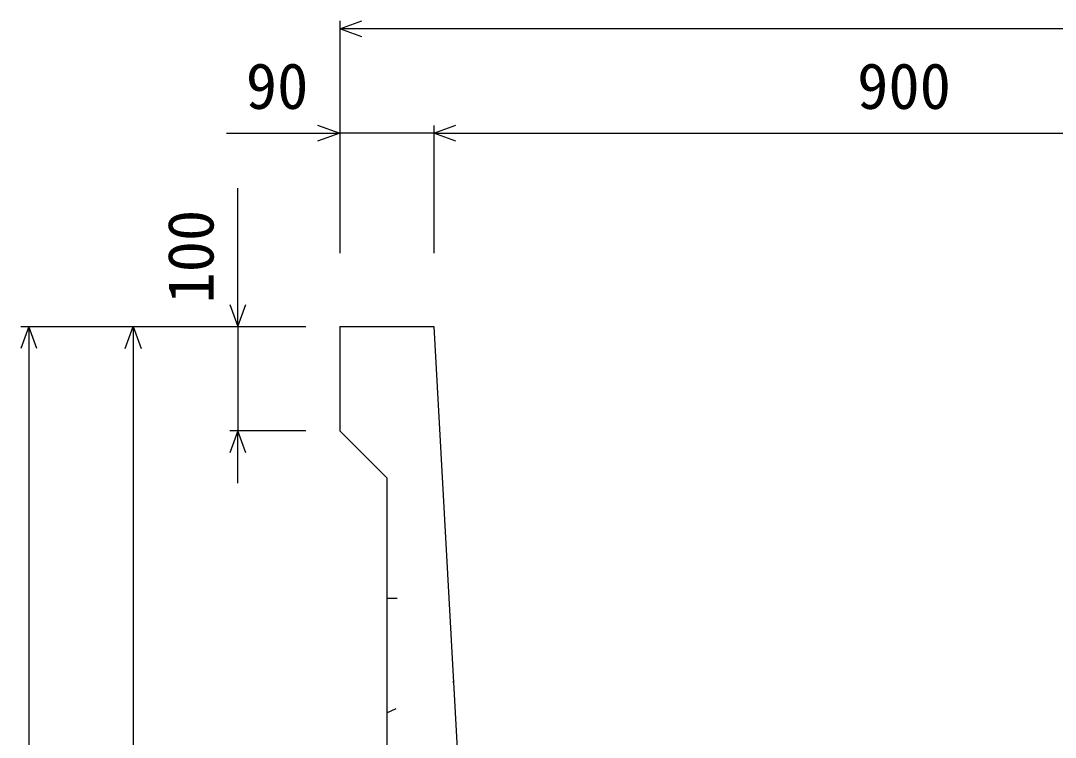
# Model space of a CAD drawing. Units: millimetres, scale not verified. Extents: x -33600 to 33600, y -11880 to 11880.
# Drawn here: x 4230 to 5219, y 3179 to 3865 of the extents above; entities that cross this region are included whole.
import ezdxf
from ezdxf.enums import TextEntityAlignment as Align

# ---------------------------------------------------------------- set-up
doc = ezdxf.new("R2010")
doc.units = ezdxf.units.MM
doc.header["$LTSCALE"] = 40
doc.linetypes.add('DOTTED', pattern=[1.75, 0.25, -1.5])
for name, color, linetype, lineweight in [('0-0_DIM', 7, 'Continuous', 25), ('0-5_OUTLINE', 3, 'Continuous', 25), ('0-6_OUTLINE2', 4, 'DOTTED', 25)]:
    doc.layers.add(name, color=color, linetype=linetype, lineweight=lineweight)
doc.styles.add('ＭＳ ゴシック', font='')
doc.styles.get('ＭＳ ゴシック').set_extended_font_data('MS Gothic')

msp = doc.modelspace()

# ---------------------------------------------------------------- linework, layer by layer
at = {"layer": '0-0_DIM'}
for p, q in [((4534.81, 3864.33), (4534.81, 3641.83)), ((5614.81, 3856.83), (4534.81, 3856.83)), ((4624.81, 3764.33), (4624.81, 3641.83)), ((4426.44, 3756.83), (4534.81, 3756.83)), ((4624.81, 3756.83), (4534.81, 3756.83)), ((4624.81, 3756.83), (5524.81, 3756.83)), ((4437.31, 3571.83), (4437.31, 3704.08)), ((4229.81, 3571.83), (4502.31, 3571.83)), ((4237.31, 3571.83), (4237.31, 2576.83)), ((4337.31, 3571.83), (4337.31, 2671.83)), ((4437.31, 3571.83), (4437.31, 3471.83)), ((4502.31, 3471.83), (4429.81, 3471.83)), ((4437.31, 3421.83), (4437.31, 3471.83))]:
    msp.add_line(p, q, dxfattribs=at)
for points in [[(4555.96, 3849.13), (4534.81, 3856.83), (4555.96, 3864.52)], [(4513.67, 3764.52), (4534.81, 3756.83), (4513.67, 3749.13)], [(4645.96, 3749.13), (4624.81, 3756.83), (4645.96, 3764.52)], [(4429.62, 3592.97), (4437.31, 3571.83), (4445.01, 3592.97)], [(4245.01, 3550.68), (4237.31, 3571.83), (4229.62, 3550.68)], [(4329.62, 3550.68), (4337.31, 3571.83), (4345.01, 3550.68)], [(4445.01, 3450.68), (4437.31, 3471.83), (4429.62, 3450.68)]]:
    msp.add_lwpolyline(points, dxfattribs=at)
at = {"layer": '0-5_OUTLINE'}
for p, q in [((4534.81, 3571.83), (4534.81, 3471.83)), ((4534.81, 3571.83), (4624.81, 3571.83)), ((4624.81, 3571.83), (4671.14, 2737.94))]:
    msp.add_line(p, q, dxfattribs=at)
msp.add_lwpolyline([(4534.81, 3471.83), (4579.81, 3426.83), (4579.81, 2621.83)], dxfattribs=at)
at = {"layer": '0-6_OUTLINE2'}
for p, q in [((4579.81, 3311.83), (4639.26, 3311.83)), ((4579.81, 3201.83), (4643.7, 3231.83))]:
    msp.add_line(p, q, dxfattribs=at)

# ---------------------------------------------------------------- texts
at = {"layer": '0-0_DIM', "style": 'ＭＳ ゴシック'}
for s, p in [('90', (4444.98, 3766.83)), ('900', (5029.81, 3766.83))]:
    msp.add_text(s, height=43.99, dxfattribs=at).set_placement(p, align=Align.BOTTOM_LEFT)
msp.add_text('100', height=43.99, rotation=90, dxfattribs=at).set_placement((4427.31, 3593.75), align=Align.BOTTOM_LEFT)

doc.saveas('drawing.dxf')
